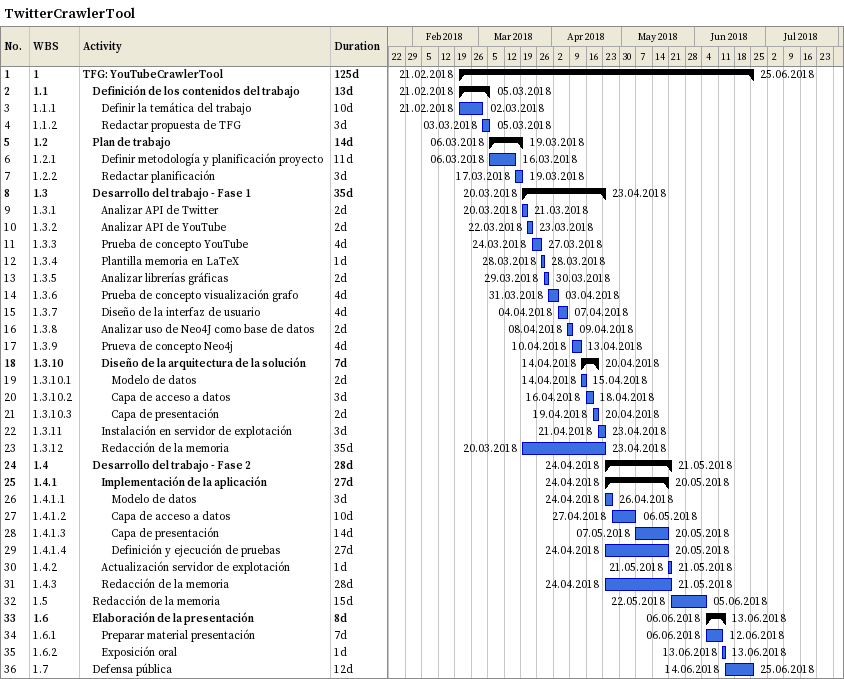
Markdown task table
TwitterCrawlerTool

| ID | WBS | Task | Duration | Start | Finish |
|---|---|---|---|---|---|
| 1 | 1 | **TFG: YouTubeCrawlerTool** | 125d | 2018-02-21 | 2018-06-25 |
| 2 | 1.1 | **Definición de los contenidos del trabajo** | 13d | 2018-02-21 | 2018-03-05 |
| 3 | 1.1.1 | Definir la temática del trabajo | 10d | 2018-02-21 | 2018-03-02 |
| 4 | 1.1.2 | Redactar propuesta de TFG | 3d | 2018-03-03 | 2018-03-05 |
| 5 | 1.2 | **Plan de trabajo** | 14d | 2018-03-06 | 2018-03-19 |
| 6 | 1.2.1 | Definir metodología y planificación proyecto | 11d | 2018-03-06 | 2018-03-16 |
| 7 | 1.2.2 | Redactar planificación | 3d | 2018-03-17 | 2018-03-19 |
| 8 | 1.3 | **Desarrollo del trabajo - Fase 1** | 35d | 2018-03-20 | 2018-04-23 |
| 9 | 1.3.1 | Analizar API de Twitter | 2d | 2018-03-20 | 2018-03-21 |
| 10 | 1.3.2 | Analizar API de YouTube | 2d | 2018-03-22 | 2018-03-23 |
| 11 | 1.3.3 | Prueba de concepto YouTube | 4d | 2018-03-24 | 2018-03-27 |
| 12 | 1.3.4 | Plantilla memoria en LaTeX | 1d | 2018-03-28 | 2018-03-28 |
| 13 | 1.3.5 | Analizar librerías gráficas | 2d | 2018-03-29 | 2018-03-30 |
| 14 | 1.3.6 | Prueba de concepto visualización grafo | 4d | 2018-03-31 | 2018-04-03 |
| 15 | 1.3.7 | Diseño de la interfaz de usuario | 4d | 2018-04-04 | 2018-04-07 |
| 16 | 1.3.8 | Analizar uso de Neo4J como base de datos | 2d | 2018-04-08 | 2018-04-09 |
| 17 | 1.3.9 | Prueva de concepto Neo4j | 4d | 2018-04-10 | 2018-04-13 |
| 18 | 1.3.10 | **Diseño de la arquitectura de la solución** | 7d | 2018-04-14 | 2018-04-20 |
| 19 | 1.3.10.1 | Modelo de datos | 2d | 2018-04-14 | 2018-04-15 |
| 20 | 1.3.10.2 | Capa de acceso a datos | 3d | 2018-04-16 | 2018-04-18 |
| 21 | 1.3.10.3 | Capa de presentación | 2d | 2018-04-19 | 2018-04-20 |
| 22 | 1.3.11 | Instalación en servidor de explotación | 3d | 2018-04-21 | 2018-04-23 |
| 23 | 1.3.12 | Redacción de la memoria | 35d | 2018-03-20 | 2018-04-23 |
| 24 | 1.4 | **Desarrollo del trabajo - Fase 2** | 28d | 2018-04-24 | 2018-05-21 |
| 25 | 1.4.1 | **Implementación de la aplicación** | 27d | 2018-04-24 | 2018-05-20 |
| 26 | 1.4.1.1 | Modelo de datos | 3d | 2018-04-24 | 2018-04-26 |
| 27 | 1.4.1.2 | Capa de acceso a datos | 10d | 2018-04-27 | 2018-05-06 |
| 28 | 1.4.1.3 | Capa de presentación | 14d | 2018-05-07 | 2018-05-20 |
| 29 | 1.4.1.4 | Definición y ejecución de pruebas | 27d | 2018-04-24 | 2018-05-20 |
| 30 | 1.4.2 | Actualización servidor de explotación | 1d | 2018-05-21 | 2018-05-21 |
| 31 | 1.4.3 | Redacción de la memoria | 28d | 2018-04-24 | 2018-05-21 |
| 32 | 1.5 | Redacción de la memoria | 15d | 2018-05-22 | 2018-06-05 |
| 33 | 1.6 | **Elaboración de la presentación** | 8d | 2018-06-06 | 2018-06-13 |
| 34 | 1.6.1 | Preparar material presentación | 7d | 2018-06-06 | 2018-06-12 |
| 35 | 1.6.2 | Exposición oral | 1d | 2018-06-13 | 2018-06-13 |
| 36 | 1.7 | Defensa pública | 12d | 2018-06-14 | 2018-06-25 |
